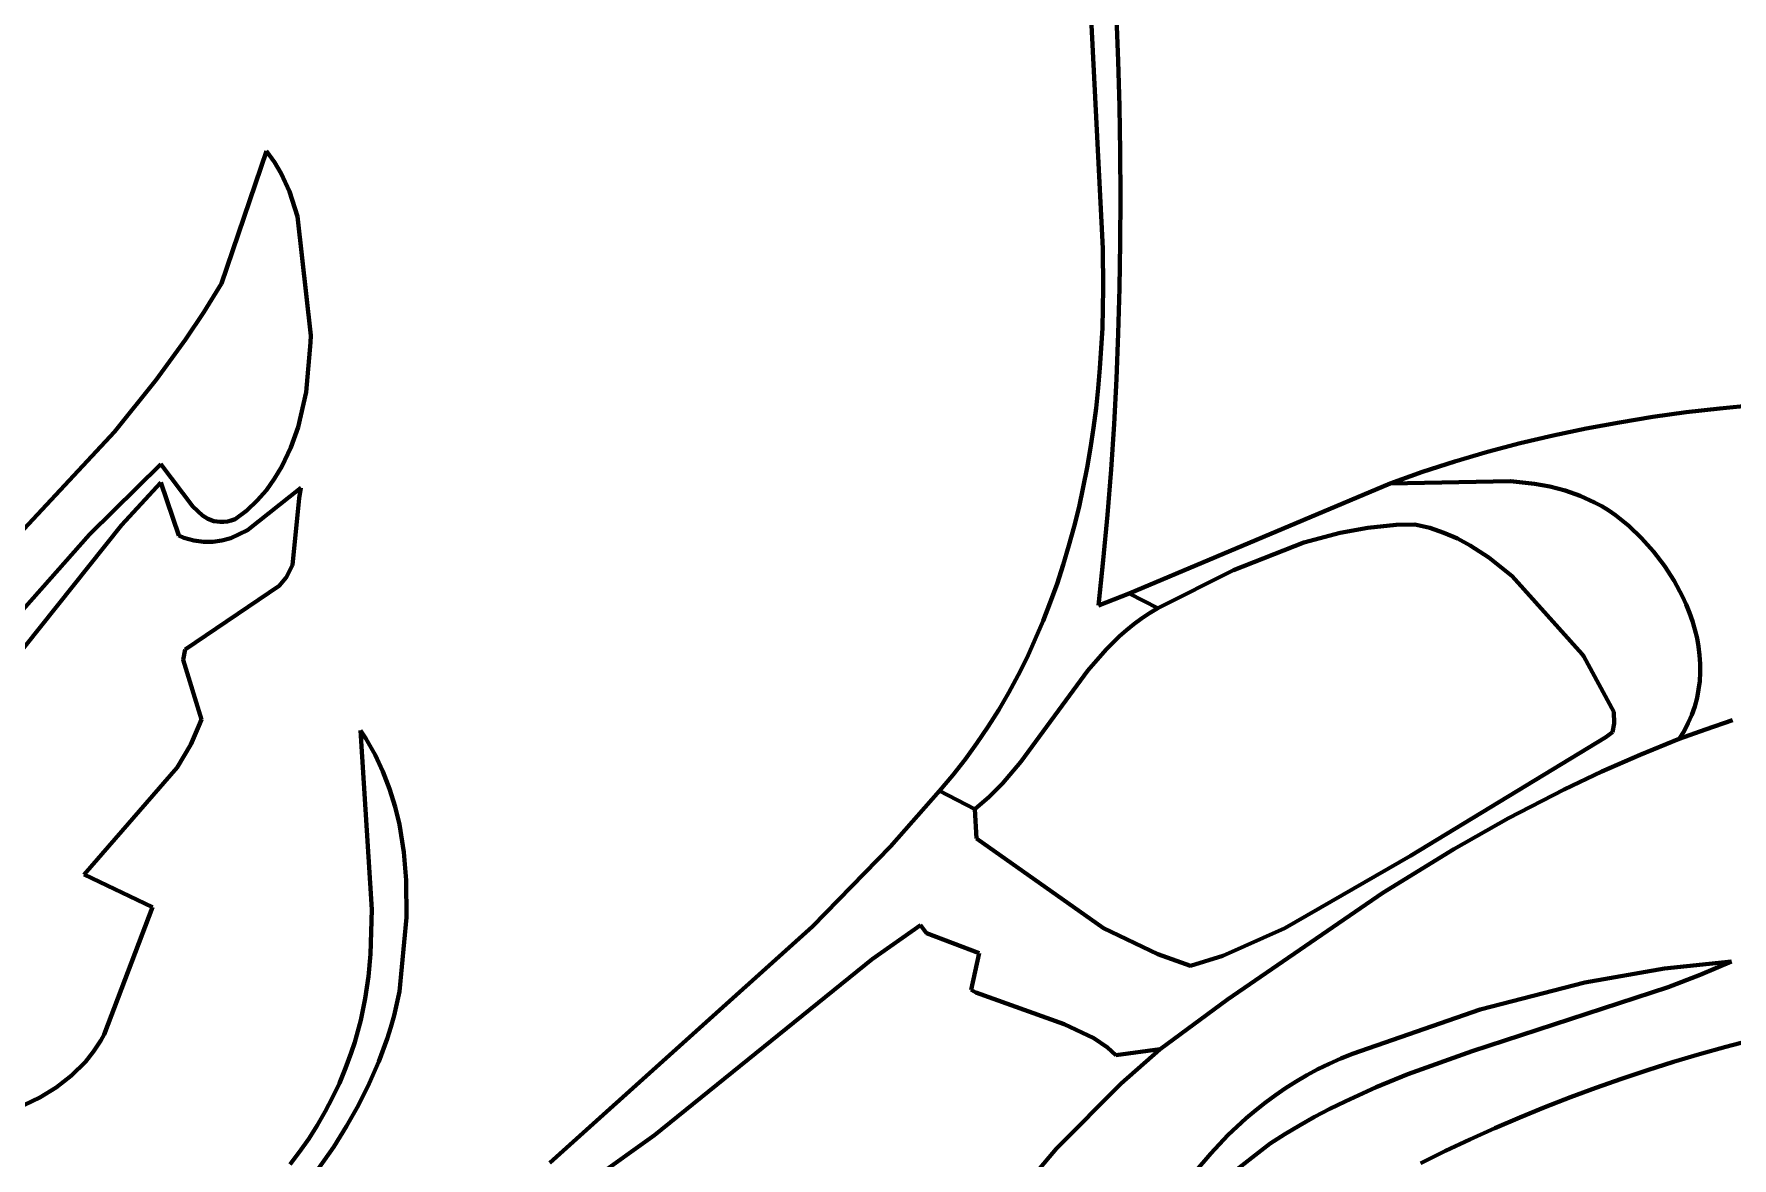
# Model space of a CAD drawing. Header units: millimetres. Extents: x 0 to 9.3, y 0 to 12.
# Drawn here: x 5.24 to 6.602, y 8.201 to 9.103 of the extents above; entities that cross this region are included whole.
import ezdxf

# ---------------------------------------------------------------- set-up
doc = ezdxf.new("R2010")
doc.units = ezdxf.units.MM
for name, color, linetype, lineweight in [('color#000000ff', 7, 'CONTINUOUS', 100), ('color#212121ff', 7, 'CONTINUOUS', 100), ('color#ffffffff', 7, 'CONTINUOUS', 100)]:
    doc.layers.add(name, color=color, linetype=linetype, lineweight=lineweight)

msp = doc.modelspace()

# ---------------------------------------------------------------- linework, layer by layer
at = {"layer": 'color#000000ff'}
for p, q in [((5.3903, 8.9025), (5.4265, 9.0089)), ((5.4265, 9.0089), (5.4328, 9)), ((5.4328, 9), (5.4382, 8.9908)), ((5.4382, 8.9908), (5.4448, 8.9764)), ((5.4448, 8.9764), (5.4514, 8.9563)), ((5.4514, 8.9563), (5.4619, 8.8608)), ((5.3763, 8.8797), (5.3903, 8.9025)), ((5.3615, 8.8576), (5.3763, 8.8797)), ((5.338, 8.8252), (5.3615, 8.8576)), ((5.4618, 8.8553), (5.4583, 8.8155)), ((5.4619, 8.8608), (5.4618, 8.8553)), ((5.3047, 8.7837), (5.338, 8.8252)), ((5.4583, 8.8155), (5.4518, 8.7873)), ((5.141, 8.6083), (5.3047, 8.7837)), ((5.4518, 8.7873), (5.4461, 8.7711)), ((5.4461, 8.7711), (5.4388, 8.7557)), ((5.3418, 8.7578), (5.2845, 8.7012)), ((5.3673, 8.7238), (5.3418, 8.7578)), ((5.4388, 8.7557), (5.433, 8.7461)), ((5.433, 8.7461), (5.4264, 8.7369)), ((6.1183, 8.654), (6.3276, 8.7422)), ((6.3276, 8.7422), (6.4241, 8.744)), ((6.4241, 8.744), (6.4432, 8.742)), ((5.4189, 8.7284), (5.4106, 8.7206)), ((5.4264, 8.7369), (5.4189, 8.7284)), ((6.4432, 8.742), (6.4556, 8.7397)), ((6.4556, 8.7397), (6.4679, 8.7365)), ((6.4679, 8.7365), (6.4799, 8.7323)), ((6.4799, 8.7323), (6.4915, 8.727)), ((5.3751, 8.7165), (5.3673, 8.7238)), ((5.3795, 8.7138), (5.3751, 8.7165)), ((5.4106, 8.7206), (5.4013, 8.7135)), ((6.4915, 8.727), (6.4972, 8.7239)), ((6.4972, 8.7239), (6.5028, 8.7205)), ((6.5028, 8.7205), (6.5083, 8.7168)), ((6.5083, 8.7168), (6.5189, 8.7081)), ((5.2845, 8.7012), (4.8716, 8.2359)), ((5.3842, 8.712), (5.3795, 8.7138)), ((5.3894, 8.7113), (5.3842, 8.712)), ((5.3922, 8.7114), (5.3894, 8.7113)), ((5.3951, 8.7118), (5.3922, 8.7114)), ((5.3981, 8.7125), (5.3951, 8.7118)), ((5.4013, 8.7135), (5.3981, 8.7125)), ((6.2875, 8.7026), (6.2584, 8.6947)), ((6.3097, 8.7067), (6.2875, 8.7026)), ((6.3322, 8.709), (6.3097, 8.7067)), ((6.3474, 8.7094), (6.3322, 8.709)), ((6.3592, 8.7065), (6.3474, 8.7094)), ((6.3705, 8.7027), (6.3592, 8.7065)), ((6.3814, 8.698), (6.3705, 8.7027)), ((6.5189, 8.7081), (6.5291, 8.6983)), ((6.2584, 8.6947), (6.2019, 8.6726)), ((6.3918, 8.6924), (6.3814, 8.698)), ((6.4067, 8.6827), (6.3918, 8.6924)), ((6.5291, 8.6983), (6.5386, 8.6877)), ((6.5386, 8.6877), (6.5474, 8.6762)), ((6.4254, 8.6677), (6.4067, 8.6827)), ((6.5474, 8.6762), (6.5552, 8.6642)), ((6.2019, 8.6726), (6.1411, 8.6421)), ((6.4816, 8.6053), (6.4254, 8.6677)), ((6.5552, 8.6642), (6.562, 8.6515)), ((6.1411, 8.6421), (6.1183, 8.654)), ((6.562, 8.6515), (6.565, 8.645)), ((6.565, 8.645), (6.5676, 8.6384)), ((6.5676, 8.6384), (6.5699, 8.6317)), ((6.5699, 8.6317), (6.5719, 8.625)), ((6.5719, 8.625), (6.5736, 8.6181)), ((6.5736, 8.6181), (6.5748, 8.6113)), ((6.5748, 8.6113), (6.5757, 8.6044)), ((6.4827, 8.6033), (6.4816, 8.6053)), ((6.5069, 8.559), (6.4827, 8.6033)), ((6.5757, 8.6044), (6.5761, 8.5975)), ((6.5761, 8.5975), (6.5762, 8.5906)), ((6.5758, 8.5837), (6.5749, 8.5769)), ((6.5762, 8.5906), (6.5758, 8.5837)), ((6.5736, 8.5701), (6.5718, 8.5633)), ((6.5749, 8.5769), (6.5736, 8.5701)), ((6.5072, 8.5497), (6.5069, 8.559)), ((6.5694, 8.5567), (6.5666, 8.5501)), ((6.5718, 8.5633), (6.5694, 8.5567)), ((6.3438, 8.4434), (6.5005, 8.5386)), ((6.5005, 8.5386), (6.5057, 8.5426)), ((6.5057, 8.5426), (6.5072, 8.5497)), ((6.5632, 8.5436), (6.5592, 8.5372)), ((6.5666, 8.5501), (6.5632, 8.5436)), ((6.528, 8.5246), (6.4973, 8.5112)), ((6.5592, 8.5372), (6.528, 8.5246)), ((6.4973, 8.5112), (6.4671, 8.4968)), ((5.9268, 8.4509), (5.9662, 8.4957)), ((5.9662, 8.4957), (5.9945, 8.4809)), ((6.4671, 8.4968), (6.4224, 8.4737)), ((5.9945, 8.4809), (5.9957, 8.4575)), ((6.4224, 8.4737), (6.3787, 8.4489)), ((5.9957, 8.4575), (6.0976, 8.3855)), ((5.8643, 8.3869), (5.9268, 8.4509)), ((6.2431, 8.3854), (6.3438, 8.4434)), ((6.3787, 8.4489), (6.3216, 8.4137)), ((6.3216, 8.4137), (6.1971, 8.3281)), ((5.6536, 8.1972), (5.8643, 8.3869)), ((5.9508, 8.3878), (5.9121, 8.3606)), ((5.9556, 8.3814), (5.9508, 8.3878)), ((5.9979, 8.3654), (5.9556, 8.3814)), ((6.0976, 8.3855), (6.1412, 8.3645)), ((6.1934, 8.3632), (6.2431, 8.3854)), ((5.9914, 8.3359), (5.9979, 8.3654)), ((6.1412, 8.3645), (6.1673, 8.3551)), ((6.1673, 8.3551), (6.1934, 8.3632)), ((5.9121, 8.3606), (5.7377, 8.2195)), ((5.9953, 8.3337), (5.9914, 8.3359)), ((6.0662, 8.3083), (5.9953, 8.3337)), ((6.1971, 8.3281), (6.1432, 8.2884)), ((6.0899, 8.2972), (6.0662, 8.3083)), ((6.1008, 8.2896), (6.0899, 8.2972)), ((6.1076, 8.2836), (6.1008, 8.2896)), ((6.1432, 8.2884), (6.1076, 8.2836)), ((5.7377, 8.2195), (5.6897, 8.1851))]:
    msp.add_line(p, q, dxfattribs=at)
at = {"layer": 'color#212121ff'}
for p, q in [((6.0972, 8.9306), (6.0846, 9.179)), ((6.1065, 9.154), (6.1094, 9.0812)), ((6.1094, 9.0812), (6.1104, 9.0447)), ((6.1104, 9.0447), (6.111, 9.0083)), ((6.111, 9.0083), (6.1112, 8.9719)), ((6.1112, 8.9719), (6.1111, 8.9354)), ((6.1111, 8.9354), (6.1105, 8.899)), ((6.0975, 8.8988), (6.0972, 8.9306)), ((6.0968, 8.8668), (6.0975, 8.8988)), ((6.1105, 8.899), (6.1095, 8.8626)), ((6.0948, 8.8347), (6.0968, 8.8668)), ((6.1095, 8.8626), (6.1081, 8.8262)), ((6.0934, 8.8187), (6.0948, 8.8347)), ((6.1081, 8.8262), (6.1062, 8.7898)), ((6.0917, 8.8026), (6.0934, 8.8187)), ((6.0896, 8.7867), (6.0917, 8.8026)), ((6.5382, 8.7956), (6.565, 8.7993)), ((6.565, 8.7993), (6.592, 8.8024)), ((6.592, 8.8024), (6.619, 8.805)), ((6.0872, 8.7707), (6.0896, 8.7867)), ((6.1062, 8.7898), (6.1038, 8.7534)), ((6.4583, 8.7807), (6.4848, 8.7863)), ((6.4848, 8.7863), (6.5115, 8.7912)), ((6.5115, 8.7912), (6.5382, 8.7956)), ((6.0845, 8.7549), (6.0872, 8.7707)), ((6.4056, 8.7675), (6.4319, 8.7745)), ((6.4319, 8.7745), (6.4583, 8.7807)), ((6.3534, 8.7514), (6.3794, 8.7599)), ((6.3794, 8.7599), (6.4056, 8.7675)), ((5.3102, 8.7088), (5.3416, 8.7429)), ((5.3416, 8.7429), (5.3561, 8.7004)), ((6.0814, 8.7391), (6.0845, 8.7549)), ((6.1038, 8.7534), (6.1009, 8.717)), ((6.3276, 8.7422), (6.3534, 8.7514)), ((6.4241, 8.744), (6.3276, 8.7422)), ((6.4432, 8.742), (6.4241, 8.744)), ((5.4113, 8.7046), (5.4539, 8.7386)), ((5.4527, 8.7305), (5.4472, 8.6767)), ((5.4539, 8.7386), (5.4527, 8.7305)), ((6.078, 8.7234), (6.0814, 8.7391)), ((6.4556, 8.7397), (6.4432, 8.742)), ((6.4679, 8.7365), (6.4556, 8.7397)), ((6.4799, 8.7323), (6.4679, 8.7365)), ((6.4915, 8.727), (6.4799, 8.7323)), ((6.0741, 8.7078), (6.078, 8.7234)), ((6.1009, 8.717), (6.0975, 8.6806)), ((6.4972, 8.7239), (6.4915, 8.727)), ((6.5028, 8.7205), (6.4972, 8.7239)), ((6.5083, 8.7168), (6.5028, 8.7205)), ((6.5189, 8.7081), (6.5083, 8.7168)), ((5.1656, 8.5273), (5.3102, 8.7088)), ((5.3978, 8.6984), (5.4113, 8.7046)), ((6.0699, 8.6923), (6.0741, 8.7078)), ((6.5291, 8.6983), (6.5189, 8.7081)), ((5.3561, 8.7004), (5.3602, 8.6987)), ((5.3602, 8.6987), (5.3642, 8.6974)), ((5.3642, 8.6974), (5.3682, 8.6964)), ((5.3682, 8.6964), (5.376, 8.6953)), ((5.376, 8.6953), (5.3835, 8.6953)), ((5.3835, 8.6953), (5.3907, 8.6964)), ((5.3907, 8.6964), (5.3978, 8.6984)), ((6.0654, 8.677), (6.0699, 8.6923)), ((6.5386, 8.6877), (6.5291, 8.6983)), ((6.5474, 8.6762), (6.5386, 8.6877)), ((5.4472, 8.6767), (5.4421, 8.6668)), ((6.0604, 8.6618), (6.0654, 8.677)), ((6.0975, 8.6806), (6.0936, 8.6443)), ((6.5552, 8.6642), (6.5474, 8.6762)), ((5.4421, 8.6668), (5.4365, 8.6602)), ((6.055, 8.6467), (6.0604, 8.6618)), ((6.562, 8.6515), (6.5552, 8.6642)), ((5.4365, 8.6602), (5.3612, 8.6089)), ((6.0492, 8.6319), (6.055, 8.6467)), ((6.0936, 8.6443), (6.1183, 8.654)), ((6.1183, 8.654), (6.1411, 8.6421)), ((6.565, 8.645), (6.562, 8.6515)), ((6.1281, 8.6339), (6.122, 8.6294)), ((6.1344, 8.6381), (6.1281, 8.6339)), ((6.1411, 8.6421), (6.1344, 8.6381)), ((6.5676, 8.6384), (6.565, 8.645)), ((6.5699, 8.6317), (6.5676, 8.6384)), ((6.0429, 8.6172), (6.0492, 8.6319)), ((6.1105, 8.6196), (6.0998, 8.6091)), ((6.1161, 8.6246), (6.1105, 8.6196)), ((6.122, 8.6294), (6.1161, 8.6246)), ((6.5719, 8.625), (6.5699, 8.6317)), ((6.5736, 8.6181), (6.5719, 8.625)), ((5.3612, 8.6089), (5.3595, 8.6008)), ((6.0363, 8.6027), (6.0429, 8.6172)), ((6.0998, 8.6091), (6.0851, 8.5921)), ((6.5748, 8.6113), (6.5736, 8.6181)), ((6.5757, 8.6044), (6.5748, 8.6113)), ((5.3595, 8.6008), (5.3742, 8.5529)), ((6.0292, 8.5884), (6.0363, 8.6027)), ((6.5761, 8.5975), (6.5757, 8.6044)), ((6.5762, 8.5906), (6.5761, 8.5975)), ((6.0216, 8.5744), (6.0292, 8.5884)), ((6.0851, 8.5921), (6.0314, 8.5188)), ((6.5749, 8.5769), (6.5758, 8.5837)), ((6.5758, 8.5837), (6.5762, 8.5906)), ((6.0136, 8.5606), (6.0216, 8.5744)), ((6.5718, 8.5633), (6.5736, 8.5701)), ((6.5736, 8.5701), (6.5749, 8.5769)), ((5.3742, 8.5529), (5.3723, 8.5477)), ((6.0051, 8.5471), (6.0136, 8.5606)), ((6.5666, 8.5501), (6.5694, 8.5567)), ((6.5694, 8.5567), (6.5718, 8.5633)), ((6.602, 8.5522), (6.5805, 8.5449)), ((5.3723, 8.5477), (5.3657, 8.5328)), ((5.5108, 8.4003), (5.5019, 8.5439)), ((5.5019, 8.5439), (5.5061, 8.5375)), ((5.9961, 8.5338), (6.0051, 8.5471)), ((6.5805, 8.5449), (6.5592, 8.5372)), ((6.5592, 8.5372), (6.5632, 8.5436)), ((6.5632, 8.5436), (6.5666, 8.5501)), ((5.3657, 8.5328), (5.3548, 8.5142)), ((5.5061, 8.5375), (5.5135, 8.5244)), ((5.5135, 8.5244), (5.5198, 8.511)), ((5.9866, 8.5208), (5.9961, 8.5338)), ((5.3548, 8.5142), (5.2803, 8.4284)), ((5.5198, 8.511), (5.5252, 8.4971)), ((5.9767, 8.5081), (5.9866, 8.5208)), ((6.0314, 8.5188), (6.0167, 8.5016)), ((5.5252, 8.4971), (5.5295, 8.4829)), ((5.9662, 8.4957), (5.9767, 8.5081)), ((6.0167, 8.5016), (6.006, 8.4909)), ((5.9945, 8.4809), (5.9662, 8.4957)), ((6.006, 8.4909), (5.9945, 8.4809)), ((5.5295, 8.4829), (5.533, 8.4685)), ((5.533, 8.4685), (5.5366, 8.4464)), ((5.5366, 8.4464), (5.5385, 8.424)), ((5.2803, 8.4284), (5.335, 8.4023)), ((5.5385, 8.424), (5.5387, 8.394)), ((5.335, 8.4023), (5.2963, 8.3)), ((5.5099, 8.3645), (5.5108, 8.4003)), ((5.5387, 8.394), (5.533, 8.3346)), ((5.9121, 8.3606), (5.9508, 8.3878)), ((5.9508, 8.3878), (5.9556, 8.3814)), ((5.9556, 8.3814), (5.9979, 8.3654)), ((5.5083, 8.3467), (5.5099, 8.3645)), ((5.9979, 8.3654), (5.9914, 8.3359)), ((5.7377, 8.2195), (5.9121, 8.3606)), ((6.4836, 8.3418), (6.5475, 8.3531)), ((6.5475, 8.3531), (6.6013, 8.3588)), ((6.5761, 8.3481), (6.5505, 8.3382)), ((6.6013, 8.3588), (6.5761, 8.3481)), ((5.5057, 8.329), (5.5083, 8.3467)), ((5.533, 8.3346), (5.531, 8.3249)), ((5.9914, 8.3359), (5.9953, 8.3337)), ((5.9953, 8.3337), (6.0662, 8.3083)), ((6.5505, 8.3382), (6.3934, 8.2868)), ((6.3997, 8.3201), (6.4836, 8.3418)), ((5.5021, 8.3115), (5.5057, 8.329)), ((5.531, 8.3249), (5.5287, 8.3154)), ((6.2974, 8.2845), (6.3997, 8.3201)), ((5.4998, 8.3027), (5.5021, 8.3115)), ((5.5287, 8.3154), (5.5261, 8.306)), ((6.0662, 8.3083), (6.0899, 8.2972)), ((5.2936, 8.2953), (5.2878, 8.2865)), ((5.2963, 8.3), (5.2936, 8.2953)), ((5.4943, 8.2853), (5.4972, 8.294)), ((5.4972, 8.294), (5.4998, 8.3027)), ((5.5233, 8.2967), (5.5166, 8.2785)), ((5.5261, 8.306), (5.5233, 8.2967)), ((6.0899, 8.2972), (6.1008, 8.2896)), ((6.5966, 8.2903), (6.639, 8.3014)), ((5.2878, 8.2865), (5.2812, 8.2783)), ((5.4899, 8.2731), (5.4943, 8.2853)), ((6.1008, 8.2896), (6.1076, 8.2836)), ((6.1076, 8.2836), (6.1432, 8.2884)), ((6.1432, 8.2884), (6.1118, 8.2607)), ((6.2787, 8.2767), (6.288, 8.2808)), ((6.288, 8.2808), (6.2974, 8.2845)), ((6.3934, 8.2868), (6.3417, 8.2682)), ((6.5546, 8.2781), (6.5756, 8.2844)), ((6.5756, 8.2844), (6.5966, 8.2903)), ((5.2702, 8.2673), (5.2579, 8.2577)), ((5.2812, 8.2783), (5.2702, 8.2673)), ((5.4849, 8.2612), (5.4899, 8.2731)), ((5.5166, 8.2785), (5.5089, 8.2607)), ((6.2522, 8.2625), (6.2608, 8.2675)), ((6.2608, 8.2675), (6.2696, 8.2723)), ((6.2696, 8.2723), (6.2787, 8.2767)), ((6.3417, 8.2682), (6.3163, 8.2578)), ((6.5131, 8.2646), (6.5338, 8.2715)), ((6.5338, 8.2715), (6.5546, 8.2781)), ((5.2579, 8.2577), (5.2446, 8.2495)), ((5.4795, 8.2496), (5.4849, 8.2612)), ((5.5089, 8.2607), (5.5003, 8.2434)), ((6.1118, 8.2607), (6.06, 8.2086)), ((6.2355, 8.2515), (6.2437, 8.2571)), ((6.2437, 8.2571), (6.2522, 8.2625)), ((6.3163, 8.2578), (6.2914, 8.2465)), ((6.472, 8.2498), (6.4924, 8.2574)), ((6.4924, 8.2574), (6.5131, 8.2646)), ((5.2446, 8.2495), (5.2256, 8.2406)), ((5.4672, 8.2272), (5.4736, 8.2383)), ((5.4736, 8.2383), (5.4795, 8.2496)), ((5.5003, 8.2434), (5.4907, 8.2265)), ((6.2121, 8.2329), (6.2197, 8.2393)), ((6.2197, 8.2393), (6.2275, 8.2455)), ((6.2275, 8.2455), (6.2355, 8.2515)), ((6.2791, 8.2404), (6.2669, 8.234)), ((6.2914, 8.2465), (6.2791, 8.2404)), ((6.4314, 8.2336), (6.4516, 8.2419)), ((6.4516, 8.2419), (6.472, 8.2498)), ((5.4603, 8.2165), (5.4672, 8.2272)), ((5.4907, 8.2265), (5.4804, 8.2101)), ((6.1974, 8.2193), (6.2121, 8.2329)), ((6.2549, 8.2272), (6.2431, 8.2201)), ((6.2669, 8.234), (6.2549, 8.2272)), ((6.3915, 8.216), (6.4114, 8.225)), ((6.4114, 8.225), (6.4314, 8.2336)), ((5.453, 8.2061), (5.4603, 8.2165)), ((5.6897, 8.1851), (5.7377, 8.2195)), ((6.1836, 8.2048), (6.1974, 8.2193)), ((6.2314, 8.2126), (6.1962, 8.1855)), ((6.2431, 8.2201), (6.2314, 8.2126)), ((6.3718, 8.2067), (6.3915, 8.216)), ((5.4454, 8.196), (5.453, 8.2061)), ((5.4804, 8.2101), (5.4635, 8.1863)), ((6.06, 8.2086), (6.0193, 8.1606)), ((6.1706, 8.1895), (6.1836, 8.2048)), ((6.3522, 8.1969), (6.3718, 8.2067))]:
    msp.add_line(p, q, dxfattribs=at)
at = {"layer": 'color#ffffffff'}
for p, q in [((6.0846, 9.179), (6.0972, 8.9306)), ((6.1094, 9.0812), (6.1065, 9.154)), ((6.1104, 9.0447), (6.1094, 9.0812)), ((6.111, 9.0083), (6.1104, 9.0447)), ((5.4265, 9.0089), (5.3903, 8.9025)), ((5.4328, 9), (5.4265, 9.0089)), ((6.1112, 8.9719), (6.111, 9.0083)), ((5.4382, 8.9908), (5.4328, 9)), ((5.4448, 8.9764), (5.4382, 8.9908)), ((5.4514, 8.9563), (5.4448, 8.9764)), ((6.1111, 8.9354), (6.1112, 8.9719)), ((5.4619, 8.8608), (5.4514, 8.9563)), ((6.1105, 8.899), (6.1111, 8.9354)), ((6.0972, 8.9306), (6.0975, 8.8988)), ((5.3903, 8.9025), (5.3763, 8.8797)), ((6.0975, 8.8988), (6.0968, 8.8668)), ((6.1095, 8.8626), (6.1105, 8.899)), ((5.3763, 8.8797), (5.3615, 8.8576)), ((6.0968, 8.8668), (6.0948, 8.8347)), ((5.3615, 8.8576), (5.338, 8.8252)), ((5.4583, 8.8155), (5.4618, 8.8553)), ((5.4618, 8.8553), (5.4619, 8.8608)), ((6.1081, 8.8262), (6.1095, 8.8626)), ((5.338, 8.8252), (5.3047, 8.7837)), ((6.0948, 8.8347), (6.0934, 8.8187)), ((6.1062, 8.7898), (6.1081, 8.8262)), ((5.4518, 8.7873), (5.4583, 8.8155)), ((6.0934, 8.8187), (6.0917, 8.8026)), ((6.0917, 8.8026), (6.0896, 8.7867)), ((6.565, 8.7993), (6.5382, 8.7956)), ((6.592, 8.8024), (6.565, 8.7993)), ((6.619, 8.805), (6.592, 8.8024)), ((5.3047, 8.7837), (5.141, 8.6083)), ((5.4461, 8.7711), (5.4518, 8.7873)), ((6.0896, 8.7867), (6.0872, 8.7707)), ((6.1038, 8.7534), (6.1062, 8.7898)), ((6.4848, 8.7863), (6.4583, 8.7807)), ((6.5115, 8.7912), (6.4848, 8.7863)), ((6.5382, 8.7956), (6.5115, 8.7912)), ((5.4388, 8.7557), (5.4461, 8.7711)), ((6.0872, 8.7707), (6.0845, 8.7549)), ((6.4319, 8.7745), (6.4056, 8.7675)), ((6.4583, 8.7807), (6.4319, 8.7745)), ((5.2845, 8.7012), (5.3418, 8.7578)), ((5.3418, 8.7578), (5.3673, 8.7238)), ((5.433, 8.7461), (5.4388, 8.7557)), ((6.3794, 8.7599), (6.3534, 8.7514)), ((6.4056, 8.7675), (6.3794, 8.7599)), ((5.3416, 8.7429), (5.3102, 8.7088)), ((5.3561, 8.7004), (5.3416, 8.7429)), ((5.4264, 8.7369), (5.433, 8.7461)), ((6.0845, 8.7549), (6.0814, 8.7391)), ((6.1009, 8.717), (6.1038, 8.7534)), ((6.3276, 8.7422), (6.1183, 8.654)), ((6.3534, 8.7514), (6.3276, 8.7422)), ((5.4106, 8.7206), (5.4189, 8.7284)), ((5.4539, 8.7386), (5.4113, 8.7046)), ((5.4189, 8.7284), (5.4264, 8.7369)), ((5.4472, 8.6767), (5.4527, 8.7305)), ((5.4527, 8.7305), (5.4539, 8.7386)), ((6.0814, 8.7391), (6.078, 8.7234)), ((5.3673, 8.7238), (5.3751, 8.7165)), ((5.3751, 8.7165), (5.3795, 8.7138)), ((5.4013, 8.7135), (5.4106, 8.7206)), ((6.078, 8.7234), (6.0741, 8.7078)), ((6.0975, 8.6806), (6.1009, 8.717)), ((4.8716, 8.2359), (5.2845, 8.7012)), ((5.3102, 8.7088), (5.1656, 8.5273)), ((5.3795, 8.7138), (5.3842, 8.712)), ((5.3842, 8.712), (5.3894, 8.7113)), ((5.3894, 8.7113), (5.3922, 8.7114)), ((5.3922, 8.7114), (5.3951, 8.7118)), ((5.3951, 8.7118), (5.3981, 8.7125)), ((5.4113, 8.7046), (5.3978, 8.6984)), ((5.3981, 8.7125), (5.4013, 8.7135)), ((6.0741, 8.7078), (6.0699, 8.6923)), ((6.2584, 8.6947), (6.2875, 8.7026)), ((6.2875, 8.7026), (6.3097, 8.7067)), ((6.3097, 8.7067), (6.3322, 8.709)), ((6.3322, 8.709), (6.3474, 8.7094)), ((6.3474, 8.7094), (6.3592, 8.7065)), ((6.3592, 8.7065), (6.3705, 8.7027)), ((6.3705, 8.7027), (6.3814, 8.698)), ((5.3602, 8.6987), (5.3561, 8.7004)), ((5.3642, 8.6974), (5.3602, 8.6987)), ((5.3682, 8.6964), (5.3642, 8.6974)), ((5.376, 8.6953), (5.3682, 8.6964)), ((5.3835, 8.6953), (5.376, 8.6953)), ((5.3907, 8.6964), (5.3835, 8.6953)), ((5.3978, 8.6984), (5.3907, 8.6964)), ((6.0699, 8.6923), (6.0654, 8.677)), ((6.2019, 8.6726), (6.2584, 8.6947)), ((6.3814, 8.698), (6.3918, 8.6924)), ((6.3918, 8.6924), (6.4067, 8.6827)), ((5.4421, 8.6668), (5.4472, 8.6767)), ((6.0654, 8.677), (6.0604, 8.6618)), ((6.0936, 8.6443), (6.0975, 8.6806)), ((6.4067, 8.6827), (6.4254, 8.6677)), ((5.4365, 8.6602), (5.4421, 8.6668)), ((6.0604, 8.6618), (6.055, 8.6467)), ((6.1411, 8.6421), (6.2019, 8.6726)), ((6.4254, 8.6677), (6.4816, 8.6053)), ((5.3612, 8.6089), (5.4365, 8.6602)), ((6.055, 8.6467), (6.0492, 8.6319)), ((6.1183, 8.654), (6.0936, 8.6443)), ((6.122, 8.6294), (6.1281, 8.6339)), ((6.1281, 8.6339), (6.1344, 8.6381)), ((6.1344, 8.6381), (6.1411, 8.6421)), ((6.0492, 8.6319), (6.0429, 8.6172)), ((6.0998, 8.6091), (6.1105, 8.6196)), ((6.1105, 8.6196), (6.1161, 8.6246)), ((6.1161, 8.6246), (6.122, 8.6294)), ((5.3595, 8.6008), (5.3612, 8.6089)), ((6.0429, 8.6172), (6.0363, 8.6027)), ((6.0851, 8.5921), (6.0998, 8.6091)), ((5.3742, 8.5529), (5.3595, 8.6008)), ((6.0363, 8.6027), (6.0292, 8.5884)), ((6.4816, 8.6053), (6.4827, 8.6033)), ((6.4827, 8.6033), (6.5069, 8.559)), ((6.0292, 8.5884), (6.0216, 8.5744)), ((6.0314, 8.5188), (6.0851, 8.5921)), ((6.0216, 8.5744), (6.0136, 8.5606)), ((5.3723, 8.5477), (5.3742, 8.5529)), ((6.0136, 8.5606), (6.0051, 8.5471)), ((6.5069, 8.559), (6.5072, 8.5497)), ((6.5805, 8.5449), (6.602, 8.5522)), ((5.3657, 8.5328), (5.3723, 8.5477)), ((5.5061, 8.5375), (5.5019, 8.5439)), ((5.5019, 8.5439), (5.5108, 8.4003)), ((6.0051, 8.5471), (5.9961, 8.5338)), ((6.5005, 8.5386), (6.3438, 8.4434)), ((6.5057, 8.5426), (6.5005, 8.5386)), ((6.5072, 8.5497), (6.5057, 8.5426)), ((6.5592, 8.5372), (6.5805, 8.5449)), ((5.3548, 8.5142), (5.3657, 8.5328)), ((5.5135, 8.5244), (5.5061, 8.5375)), ((5.5198, 8.511), (5.5135, 8.5244)), ((5.9961, 8.5338), (5.9866, 8.5208)), ((6.4973, 8.5112), (6.528, 8.5246)), ((6.528, 8.5246), (6.5592, 8.5372)), ((5.2803, 8.4284), (5.3548, 8.5142)), ((5.5252, 8.4971), (5.5198, 8.511)), ((5.9866, 8.5208), (5.9767, 8.5081)), ((6.0167, 8.5016), (6.0314, 8.5188)), ((6.4671, 8.4968), (6.4973, 8.5112)), ((5.5295, 8.4829), (5.5252, 8.4971)), ((5.9767, 8.5081), (5.9662, 8.4957)), ((6.006, 8.4909), (6.0167, 8.5016)), ((5.9662, 8.4957), (5.9268, 8.4509)), ((5.9945, 8.4809), (6.006, 8.4909)), ((6.4224, 8.4737), (6.4671, 8.4968)), ((5.533, 8.4685), (5.5295, 8.4829)), ((5.9957, 8.4575), (5.9945, 8.4809)), ((6.3787, 8.4489), (6.4224, 8.4737)), ((5.5366, 8.4464), (5.533, 8.4685)), ((6.0976, 8.3855), (5.9957, 8.4575)), ((5.5385, 8.424), (5.5366, 8.4464)), ((5.9268, 8.4509), (5.8643, 8.3869)), ((6.3438, 8.4434), (6.2431, 8.3854)), ((6.3216, 8.4137), (6.3787, 8.4489)), ((5.335, 8.4023), (5.2803, 8.4284)), ((5.5387, 8.394), (5.5385, 8.424)), ((5.2963, 8.3), (5.335, 8.4023)), ((6.1971, 8.3281), (6.3216, 8.4137)), ((5.5108, 8.4003), (5.5099, 8.3645)), ((5.533, 8.3346), (5.5387, 8.394)), ((5.8643, 8.3869), (5.6536, 8.1972)), ((6.1412, 8.3645), (6.0976, 8.3855)), ((6.2431, 8.3854), (6.1934, 8.3632)), ((5.5099, 8.3645), (5.5083, 8.3467)), ((6.1673, 8.3551), (6.1412, 8.3645)), ((6.1934, 8.3632), (6.1673, 8.3551)), ((6.5475, 8.3531), (6.4836, 8.3418)), ((6.6013, 8.3588), (6.5475, 8.3531)), ((6.5505, 8.3382), (6.5761, 8.3481)), ((6.5761, 8.3481), (6.6013, 8.3588)), ((5.5083, 8.3467), (5.5057, 8.329)), ((5.531, 8.3249), (5.533, 8.3346)), ((6.3934, 8.2868), (6.5505, 8.3382)), ((6.4836, 8.3418), (6.3997, 8.3201)), ((5.5057, 8.329), (5.5021, 8.3115)), ((5.5287, 8.3154), (5.531, 8.3249)), ((6.1432, 8.2884), (6.1971, 8.3281)), ((6.3997, 8.3201), (6.2974, 8.2845)), ((5.5021, 8.3115), (5.4998, 8.3027)), ((5.5261, 8.306), (5.5287, 8.3154)), ((5.2878, 8.2865), (5.2936, 8.2953)), ((5.2936, 8.2953), (5.2963, 8.3)), ((5.4972, 8.294), (5.4943, 8.2853)), ((5.4998, 8.3027), (5.4972, 8.294)), ((5.5166, 8.2785), (5.5233, 8.2967)), ((5.5233, 8.2967), (5.5261, 8.306)), ((6.639, 8.3014), (6.5966, 8.2903)), ((5.2812, 8.2783), (5.2878, 8.2865)), ((5.4943, 8.2853), (5.4899, 8.2731)), ((6.1118, 8.2607), (6.1432, 8.2884)), ((6.288, 8.2808), (6.2787, 8.2767)), ((6.2974, 8.2845), (6.288, 8.2808)), ((6.3417, 8.2682), (6.3934, 8.2868)), ((6.5756, 8.2844), (6.5546, 8.2781)), ((6.5966, 8.2903), (6.5756, 8.2844)), ((5.2579, 8.2577), (5.2702, 8.2673)), ((5.2702, 8.2673), (5.2812, 8.2783)), ((5.4899, 8.2731), (5.4849, 8.2612)), ((5.5089, 8.2607), (5.5166, 8.2785)), ((6.2608, 8.2675), (6.2522, 8.2625)), ((6.2696, 8.2723), (6.2608, 8.2675)), ((6.2787, 8.2767), (6.2696, 8.2723)), ((6.3163, 8.2578), (6.3417, 8.2682)), ((6.5338, 8.2715), (6.5131, 8.2646)), ((6.5546, 8.2781), (6.5338, 8.2715)), ((5.2446, 8.2495), (5.2579, 8.2577)), ((5.4849, 8.2612), (5.4795, 8.2496)), ((5.5003, 8.2434), (5.5089, 8.2607)), ((6.06, 8.2086), (6.1118, 8.2607)), ((6.2437, 8.2571), (6.2355, 8.2515)), ((6.2522, 8.2625), (6.2437, 8.2571)), ((6.2914, 8.2465), (6.3163, 8.2578)), ((6.4924, 8.2574), (6.472, 8.2498)), ((6.5131, 8.2646), (6.4924, 8.2574)), ((5.2256, 8.2406), (5.2446, 8.2495)), ((5.4736, 8.2383), (5.4672, 8.2272)), ((5.4795, 8.2496), (5.4736, 8.2383)), ((5.4907, 8.2265), (5.5003, 8.2434)), ((6.2197, 8.2393), (6.2121, 8.2329)), ((6.2275, 8.2455), (6.2197, 8.2393)), ((6.2355, 8.2515), (6.2275, 8.2455)), ((6.2669, 8.234), (6.2791, 8.2404)), ((6.2791, 8.2404), (6.2914, 8.2465)), ((6.4516, 8.2419), (6.4314, 8.2336)), ((6.472, 8.2498), (6.4516, 8.2419)), ((5.4672, 8.2272), (5.4603, 8.2165)), ((5.4804, 8.2101), (5.4907, 8.2265)), ((6.2121, 8.2329), (6.1974, 8.2193)), ((6.2431, 8.2201), (6.2549, 8.2272)), ((6.2549, 8.2272), (6.2669, 8.234)), ((6.4114, 8.225), (6.3915, 8.216)), ((6.4314, 8.2336), (6.4114, 8.225)), ((5.4603, 8.2165), (5.453, 8.2061)), ((6.1974, 8.2193), (6.1836, 8.2048)), ((6.1962, 8.1855), (6.2314, 8.2126)), ((6.2314, 8.2126), (6.2431, 8.2201)), ((6.3915, 8.216), (6.3718, 8.2067)), ((5.453, 8.2061), (5.4454, 8.196)), ((5.4635, 8.1863), (5.4804, 8.2101)), ((6.0193, 8.1606), (6.06, 8.2086)), ((6.1836, 8.2048), (6.1706, 8.1895)), ((6.3718, 8.2067), (6.3522, 8.1969))]:
    msp.add_line(p, q, dxfattribs=at)

doc.saveas('drawing.dxf')
